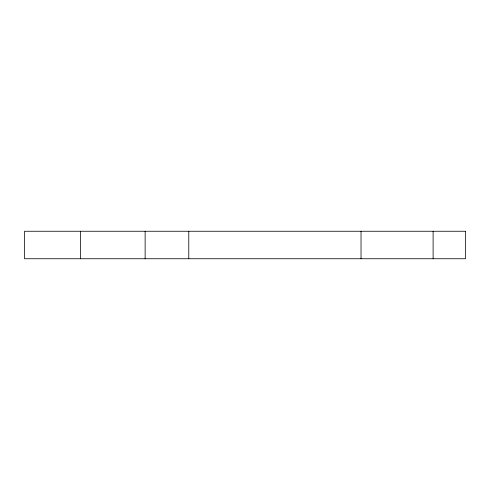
<?xml version="1.0" encoding="UTF-8"?>
<svg xmlns="http://www.w3.org/2000/svg" width="490" height="490" viewBox="0 0 490 490"><rect width="100%" height="100%" fill="white"/><g stroke="black" fill="none" stroke-linecap="round" stroke-linejoin="round"><path stroke-width="0.73" d="M433.111 231.256L433.111 258.745M361.026 231.256L361.026 258.745M188.779 231.256L188.779 258.745M145.126 231.256L145.126 258.745M80.581 231.256L80.581 258.745M465.5 231.256L24.5 231.256L24.5 258.745L465.5 258.745L465.5 231.256"/></g></svg>
